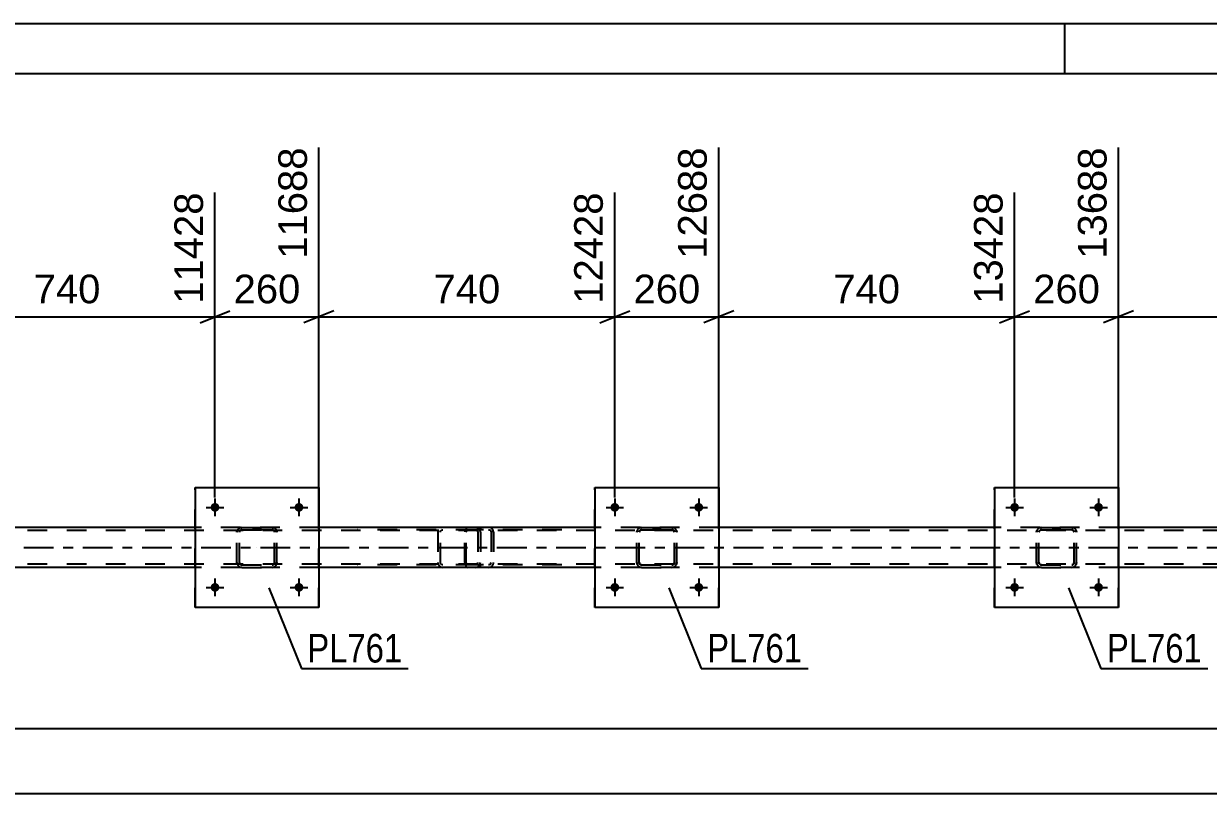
# Model space of a CAD drawing. Header units: millimetres. Extents: x 0 to 841, y 0 to 594.
# Drawn here: x 526.8 to 645.4, y 517.1 to 594 of the extents above; entities that cross this region are included whole.
import ezdxf

# ---------------------------------------------------------------- set-up
doc = ezdxf.new("R2010")
doc.units = ezdxf.units.MM
doc.linetypes.add('DXK_LINE_DOT2', pattern=[3.9198, 1.9599, -1.9599])
doc.linetypes.add('DXK_LINE_DOT3', pattern=[5.9187, 2.979, -0.9799, 0.9799, -0.9799])
doc.styles.add('Arial', font='ARIAL.TTF', dxfattribs={"height": 0.2})
doc.styles.add('Arial Narrow', font='ARIALN.TTF', dxfattribs={"height": 0.2})

# ---------------------------------------------------------------- blocks, each defined once
blk = doc.blocks.new('Unknown-318886728-1115')
at = {"color": 5, "linetype": 'Continuous'}
for p, q in [((841, 594), (0, 594)), ((631, 589), (631, 594)), ((836, 589), (5, 589))]:
    blk.add_line(p, q, dxfattribs=at)
blk = doc.blocks.new('Bolt-318886728-5421 - 5344')
at = {"linetype": 'Continuous'}
for points in [[(626.41, 537.65, -1), (625.53, 537.65, -1)], [(634.81, 537.65, -1), (633.93, 537.65, -1)]]:
    blk.add_hatch(color=1, dxfattribs=at).paths.add_polyline_path(points)
at = {"color": 1, "linetype": 'Continuous'}
for p, q in [((625.97, 538.53), (625.97, 536.77)), ((634.37, 538.53), (634.37, 536.77)), ((625.09, 537.65), (626.85, 537.65)), ((633.49, 537.65), (635.25, 537.65))]:
    blk.add_line(p, q, dxfattribs=at)
blk = doc.blocks.new('Part-318886728-5436 - 5344')
at = {"color": 7, "linetype": 'DXK_LINE_DOT2'}
for p, q in [((571, 543.35), (570.98, 543.17)), ((570.98, 540.13), (570.98, 543.17)), ((571.06, 543.51), (571, 543.35)), ((571.15, 543.61), (571.06, 543.51)), ((571.11, 543.17), (571.13, 543.26)), ((571.11, 540.13), (571.11, 543.17)), ((571.13, 543.26), (571.15, 543.34)), ((571.25, 543.65), (571.15, 543.61)), ((571.15, 543.34), (571.2, 543.39)), ((571.2, 543.39), (571.25, 543.41)), ((580.66, 543.65), (571.25, 543.65)), ((580.66, 543.41), (571.25, 543.41)), ((572.53, 543.65), (572.53, 543.41)), ((573.53, 543.61), (573.34, 543.65)), ((573.34, 543.41), (573.44, 543.39)), ((573.44, 543.39), (573.52, 543.34)), ((573.52, 543.34), (573.57, 543.26)), ((573.57, 543.26), (573.59, 543.17)), ((573.59, 543.17), (573.59, 540.13)), ((573.81, 543.33), (573.81, 543.35)), ((573.84, 543.17), (573.81, 543.33)), ((573.84, 543.17), (573.84, 540.13)), ((570.98, 540.13), (571, 539.94)), ((571, 539.94), (571.06, 539.79)), ((571.06, 539.79), (571.15, 539.68)), ((571.13, 540.03), (571.11, 540.13)), ((571.15, 539.96), (571.13, 540.03)), ((571.2, 539.9), (571.15, 539.96)), ((571.15, 539.68), (571.25, 539.65)), ((571.25, 539.89), (571.2, 539.9)), ((580.66, 539.89), (571.25, 539.89)), ((580.66, 539.65), (571.25, 539.65)), ((572.53, 539.65), (572.53, 539.89)), ((573.44, 539.9), (573.34, 539.89)), ((573.34, 539.65), (573.53, 539.68)), ((573.52, 539.96), (573.44, 539.9)), ((573.57, 540.03), (573.52, 539.96)), ((573.57, 540.03), (573.58, 540.06)), ((573.58, 540.06), (573.59, 540.13)), ((573.81, 539.94), (573.83, 540.06)), ((573.83, 540.06), (573.84, 540.13))]:
    blk.add_line(p, q, dxfattribs=at)
for centre, start, end in [((573.36, 543.15), 23.8494, 68.8059), ((573.36, 540.14), 291.1941, 336.1506)]:
    blk.add_arc(centre, 0.492, start, end, dxfattribs=at)
blk = doc.blocks.new('Bolt-318886728-5373 - 5344')
at = {"linetype": 'Continuous'}
for points in [[(546.41, 537.65, -1), (545.53, 537.65, -1)], [(554.81, 537.65, -1), (553.93, 537.65, -1)]]:
    blk.add_hatch(color=1, dxfattribs=at).paths.add_polyline_path(points)
at = {"color": 1, "linetype": 'Continuous'}
for p, q in [((545.97, 538.53), (545.97, 536.77)), ((554.37, 538.53), (554.37, 536.77)), ((545.09, 537.65), (546.85, 537.65)), ((553.49, 537.65), (555.25, 537.65))]:
    blk.add_line(p, q, dxfattribs=at)
blk = doc.blocks.new('Bolt-318886728-5374 - 5344')
at = {"linetype": 'Continuous'}
for points in [[(546.41, 545.65, -1), (545.53, 545.65, -1)], [(554.81, 545.65, -1), (553.93, 545.65, -1)]]:
    blk.add_hatch(color=1, dxfattribs=at).paths.add_polyline_path(points)
at = {"color": 1, "linetype": 'Continuous'}
for p, q in [((545.97, 546.53), (545.97, 544.77)), ((554.37, 546.53), (554.37, 544.77)), ((545.09, 545.65), (546.85, 545.65)), ((553.49, 545.65), (555.25, 545.65))]:
    blk.add_line(p, q, dxfattribs=at)
blk = doc.blocks.new('Bolt-318886728-5375 - 5344')
at = {"linetype": 'Continuous'}
for points in [[(586.41, 537.65, -1), (585.53, 537.65, -1)], [(594.81, 537.65, -1), (593.93, 537.65, -1)]]:
    blk.add_hatch(color=1, dxfattribs=at).paths.add_polyline_path(points)
at = {"color": 1, "linetype": 'Continuous'}
for p, q in [((585.97, 538.53), (585.97, 536.77)), ((594.37, 538.53), (594.37, 536.77)), ((585.09, 537.65), (586.85, 537.65)), ((593.49, 537.65), (595.25, 537.65))]:
    blk.add_line(p, q, dxfattribs=at)
blk = doc.blocks.new('Part-318886728-5400 - 5344')
at = {"color": 7, "linetype": 'DXK_LINE_DOT2'}
for p, q in [((628.17, 543.17), (628.2, 543.35)), ((628.2, 543.35), (628.17, 543.17)), ((628.17, 540.13), (628.17, 543.17)), ((628.41, 543.17), (628.42, 543.26)), ((628.42, 543.26), (628.41, 543.17)), ((628.41, 540.13), (628.41, 543.17)), ((628.42, 543.26), (628.48, 543.34)), ((628.48, 543.34), (628.42, 543.26)), ((628.46, 543.61), (628.65, 543.65)), ((628.65, 543.65), (628.46, 543.61)), ((628.48, 543.34), (628.55, 543.39)), ((628.55, 543.39), (628.48, 543.34)), ((628.55, 543.39), (628.65, 543.41)), ((628.65, 543.41), (628.55, 543.39)), ((628.65, 543.65), (631.69, 543.65)), ((628.65, 543.65), (628.65, 543.65)), ((628.65, 543.65), (631.69, 543.65)), ((628.65, 543.41), (631.69, 543.41)), ((628.65, 543.41), (628.65, 543.41)), ((631.69, 543.41), (628.65, 543.41)), ((631.69, 543.65), (631.69, 543.65)), ((631.69, 543.65), (631.87, 543.61)), ((631.87, 543.61), (631.69, 543.65)), ((631.69, 543.41), (631.69, 543.41)), ((631.69, 543.41), (631.78, 543.39)), ((631.78, 543.39), (631.69, 543.41)), ((631.78, 543.39), (631.86, 543.34)), ((631.86, 543.34), (631.78, 543.39)), ((631.86, 543.34), (631.91, 543.26)), ((631.91, 543.26), (631.86, 543.34)), ((631.91, 543.26), (631.93, 543.17)), ((631.93, 543.17), (631.91, 543.26)), ((631.93, 540.13), (631.93, 543.17)), ((632.13, 543.35), (632.17, 543.17)), ((632.17, 543.17), (632.13, 543.35)), ((632.17, 540.13), (632.17, 543.17)), ((628.2, 539.94), (628.17, 540.13)), ((628.17, 540.13), (628.2, 539.94)), ((628.42, 540.03), (628.41, 540.13)), ((628.41, 540.13), (628.42, 540.03)), ((628.48, 539.96), (628.42, 540.03)), ((628.42, 540.03), (628.48, 539.96)), ((628.65, 539.65), (628.46, 539.68)), ((628.46, 539.68), (628.65, 539.65)), ((628.55, 539.9), (628.48, 539.96)), ((628.48, 539.96), (628.55, 539.9)), ((628.65, 539.89), (628.55, 539.9)), ((628.55, 539.9), (628.65, 539.89)), ((628.65, 539.89), (631.69, 539.89)), ((628.65, 539.89), (628.65, 539.89)), ((628.65, 539.89), (631.69, 539.89)), ((628.65, 539.65), (631.69, 539.65)), ((628.65, 539.65), (628.65, 539.65)), ((628.65, 539.65), (631.69, 539.65)), ((631.78, 539.9), (631.69, 539.89)), ((631.69, 539.89), (631.78, 539.9)), ((631.69, 539.89), (631.69, 539.89)), ((631.87, 539.68), (631.69, 539.65)), ((631.69, 539.65), (631.87, 539.68)), ((631.69, 539.65), (631.69, 539.65)), ((631.86, 539.96), (631.78, 539.9)), ((631.78, 539.9), (631.86, 539.96)), ((631.91, 540.03), (631.86, 539.96)), ((631.86, 539.96), (631.91, 540.03)), ((631.93, 540.13), (631.91, 540.03)), ((631.91, 540.03), (631.93, 540.13)), ((632.17, 540.13), (632.13, 539.94)), ((632.13, 539.94), (632.17, 540.13))]:
    blk.add_line(p, q, dxfattribs=at)
at = {"color": 7, "linetype": 'DXK_LINE_DOT3'}
blk.add_line((630.17, 541.64), (630.17, 541.65), dxfattribs=at)
at = {"color": 7, "linetype": 'DXK_LINE_DOT2'}
for centre, start, end in [((628.65, 543.17), 112.5, 157.5), ((628.65, 543.17), 112.5, 157.5), ((631.69, 543.17), 22.5, 67.5), ((631.69, 543.17), 22.5, 67.5), ((628.65, 540.13), 202.5, 247.5), ((628.65, 540.13), 202.5, 247.5), ((631.69, 540.13), 292.5, 337.5), ((631.69, 540.13), 292.5, 337.5)]:
    blk.add_arc(centre, 0.48, start, end, dxfattribs=at)
blk = doc.blocks.new('Bolt-318886728-5422 - 5344')
at = {"linetype": 'Continuous'}
for points in [[(626.41, 545.65, -1), (625.53, 545.65, -1)], [(634.81, 545.65, -1), (633.93, 545.65, -1)]]:
    blk.add_hatch(color=1, dxfattribs=at).paths.add_polyline_path(points)
at = {"color": 1, "linetype": 'Continuous'}
for p, q in [((625.97, 546.53), (625.97, 544.77)), ((634.37, 546.53), (634.37, 544.77)), ((625.09, 545.65), (626.85, 545.65)), ((633.49, 545.65), (635.25, 545.65))]:
    blk.add_line(p, q, dxfattribs=at)
blk = doc.blocks.new('Part-318886728-5453 - 5344')
at = {"color": 7, "linetype": 'DXK_LINE_DOT2'}
for p, q in [((764.37, 543.33), (88.85, 543.33)), ((556.37, 543.65), (543.97, 543.65)), ((596.37, 543.65), (583.97, 543.65)), ((636.37, 543.65), (623.97, 543.65)), ((764.37, 539.97), (88.85, 539.97)), ((556.37, 539.65), (543.97, 539.65)), ((596.37, 539.65), (583.97, 539.65)), ((636.37, 539.65), (623.97, 539.65))]:
    blk.add_line(p, q, dxfattribs=at)
at = {"color": 2, "linetype": 'Continuous'}
for p, q in [((543.97, 543.65), (516.37, 543.65)), ((583.97, 543.65), (556.37, 543.65)), ((623.97, 543.65), (596.37, 543.65)), ((663.97, 543.65), (636.37, 543.65)), ((543.97, 539.65), (516.37, 539.65)), ((583.97, 539.65), (556.37, 539.65)), ((623.97, 539.65), (596.37, 539.65)), ((663.97, 539.65), (636.37, 539.65))]:
    blk.add_line(p, q, dxfattribs=at)
at = {"color": 7, "linetype": 'DXK_LINE_DOT3'}
blk.add_line((88.85, 541.65), (764.37, 541.65), dxfattribs=at)
blk = doc.blocks.new('Part-318886728-5461 - 5344')
at = {"color": 2, "linetype": 'Continuous'}
for p, q in [((583.97, 547.65), (583.97, 535.65)), ((583.97, 547.65), (596.37, 547.65)), ((596.37, 547.65), (596.37, 535.65)), ((596.37, 535.65), (583.97, 535.65))]:
    blk.add_line(p, q, dxfattribs=at)
at = {"color": 7, "linetype": 'DXK_LINE_DOT2'}
for p, q in [((583.97, 535.65), (583.97, 547.65)), ((596.37, 535.65), (596.37, 547.65))]:
    blk.add_line(p, q, dxfattribs=at)
blk = doc.blocks.new('Part-318886728-5462 - 5344')
at = {"color": 7, "linetype": 'DXK_LINE_DOT2'}
for p, q in [((588.17, 543.17), (588.21, 543.35)), ((588.21, 543.35), (588.17, 543.17)), ((588.17, 540.13), (588.17, 543.17)), ((588.41, 543.17), (588.43, 543.26)), ((588.43, 543.26), (588.41, 543.17)), ((588.41, 540.13), (588.41, 543.17)), ((588.43, 543.26), (588.48, 543.34)), ((588.48, 543.34), (588.43, 543.26)), ((588.47, 543.61), (588.65, 543.65)), ((588.65, 543.65), (588.47, 543.61)), ((588.48, 543.34), (588.56, 543.39)), ((588.56, 543.39), (588.48, 543.34)), ((588.56, 543.39), (588.65, 543.41)), ((588.65, 543.41), (588.56, 543.39)), ((588.65, 543.65), (591.69, 543.65)), ((588.65, 543.65), (588.65, 543.65)), ((588.65, 543.65), (591.69, 543.65)), ((588.65, 543.41), (591.69, 543.41)), ((588.65, 543.41), (588.65, 543.41)), ((591.69, 543.41), (588.65, 543.41)), ((591.69, 543.65), (591.69, 543.65)), ((591.69, 543.65), (591.88, 543.61)), ((591.88, 543.61), (591.69, 543.65)), ((591.69, 543.41), (591.69, 543.41)), ((591.69, 543.41), (591.78, 543.39)), ((591.78, 543.39), (591.69, 543.41)), ((591.78, 543.39), (591.86, 543.34)), ((591.86, 543.34), (591.78, 543.39)), ((591.86, 543.34), (591.91, 543.26)), ((591.91, 543.26), (591.86, 543.34)), ((591.91, 543.26), (591.93, 543.17)), ((591.93, 543.17), (591.91, 543.26)), ((591.93, 540.13), (591.93, 543.17)), ((592.14, 543.35), (592.17, 543.17)), ((592.17, 543.17), (592.14, 543.35)), ((592.17, 540.13), (592.17, 543.17)), ((588.21, 539.94), (588.17, 540.13)), ((588.17, 540.13), (588.21, 539.94)), ((588.43, 540.03), (588.41, 540.13)), ((588.41, 540.13), (588.43, 540.03)), ((588.48, 539.96), (588.43, 540.03)), ((588.43, 540.03), (588.48, 539.96)), ((588.65, 539.65), (588.47, 539.68)), ((588.47, 539.68), (588.65, 539.65)), ((588.56, 539.9), (588.48, 539.96)), ((588.48, 539.96), (588.56, 539.9)), ((588.65, 539.89), (588.56, 539.9)), ((588.56, 539.9), (588.65, 539.89)), ((588.65, 539.89), (591.69, 539.89)), ((588.65, 539.89), (588.65, 539.89)), ((588.65, 539.89), (591.69, 539.89)), ((588.65, 539.65), (591.69, 539.65)), ((588.65, 539.65), (588.65, 539.65)), ((588.65, 539.65), (591.69, 539.65)), ((591.78, 539.9), (591.69, 539.89)), ((591.69, 539.89), (591.78, 539.9)), ((591.69, 539.89), (591.69, 539.89)), ((591.88, 539.68), (591.69, 539.65)), ((591.69, 539.65), (591.88, 539.68)), ((591.69, 539.65), (591.69, 539.65)), ((591.86, 539.96), (591.78, 539.9)), ((591.78, 539.9), (591.86, 539.96)), ((591.91, 540.03), (591.86, 539.96)), ((591.86, 539.96), (591.91, 540.03)), ((591.93, 540.13), (591.91, 540.03)), ((591.91, 540.03), (591.93, 540.13)), ((592.17, 540.13), (592.14, 539.94)), ((592.14, 539.94), (592.17, 540.13))]:
    blk.add_line(p, q, dxfattribs=at)
at = {"color": 7, "linetype": 'DXK_LINE_DOT3'}
blk.add_line((590.17, 541.64), (590.17, 541.65), dxfattribs=at)
at = {"color": 7, "linetype": 'DXK_LINE_DOT2'}
for centre, start, end in [((588.65, 543.17), 112.5, 157.5), ((588.65, 543.17), 112.5, 157.5), ((591.69, 543.17), 22.5, 67.5), ((591.69, 543.17), 22.5, 67.5), ((588.65, 540.13), 202.5, 247.5), ((588.65, 540.13), 202.5, 247.5), ((591.69, 540.13), 292.5, 337.5), ((591.69, 540.13), 292.5, 337.5)]:
    blk.add_arc(centre, 0.48, start, end, dxfattribs=at)
blk = doc.blocks.new('Part-318886728-5467 - 5344')
at = {"color": 2, "linetype": 'Continuous'}
for p, q in [((543.97, 547.65), (543.97, 535.65)), ((543.97, 547.65), (556.37, 547.65)), ((556.37, 547.65), (556.37, 535.65)), ((556.37, 535.65), (543.97, 535.65))]:
    blk.add_line(p, q, dxfattribs=at)
at = {"color": 7, "linetype": 'DXK_LINE_DOT2'}
for p, q in [((543.97, 535.65), (543.97, 547.65)), ((556.37, 535.65), (556.37, 547.65))]:
    blk.add_line(p, q, dxfattribs=at)
blk = doc.blocks.new('Part-318886728-5468 - 5344')
at = {"color": 7, "linetype": 'DXK_LINE_DOT2'}
for p, q in [((548.17, 543.17), (548.2, 543.35)), ((548.2, 543.35), (548.17, 543.17)), ((548.17, 540.13), (548.17, 543.17)), ((548.41, 543.17), (548.42, 543.26)), ((548.42, 543.26), (548.41, 543.17)), ((548.41, 540.13), (548.41, 543.17)), ((548.42, 543.26), (548.48, 543.34)), ((548.48, 543.34), (548.42, 543.26)), ((548.46, 543.61), (548.65, 543.65)), ((548.65, 543.65), (548.46, 543.61)), ((548.48, 543.34), (548.55, 543.39)), ((548.55, 543.39), (548.48, 543.34)), ((548.55, 543.39), (548.65, 543.41)), ((548.65, 543.41), (548.55, 543.39)), ((548.65, 543.65), (551.69, 543.65)), ((548.65, 543.65), (548.65, 543.65)), ((548.65, 543.65), (551.69, 543.65)), ((548.65, 543.41), (551.69, 543.41)), ((548.65, 543.41), (548.65, 543.41)), ((551.69, 543.41), (548.65, 543.41)), ((551.69, 543.65), (551.69, 543.65)), ((551.69, 543.65), (551.87, 543.61)), ((551.87, 543.61), (551.69, 543.65)), ((551.69, 543.41), (551.69, 543.41)), ((551.69, 543.41), (551.78, 543.39)), ((551.78, 543.39), (551.69, 543.41)), ((551.78, 543.39), (551.86, 543.34)), ((551.86, 543.34), (551.78, 543.39)), ((551.86, 543.34), (551.91, 543.26)), ((551.91, 543.26), (551.86, 543.34)), ((551.91, 543.26), (551.93, 543.17)), ((551.93, 543.17), (551.91, 543.26)), ((551.93, 540.13), (551.93, 543.17)), ((552.13, 543.35), (552.17, 543.17)), ((552.17, 543.17), (552.13, 543.35)), ((552.17, 540.13), (552.17, 543.17)), ((548.2, 539.94), (548.17, 540.13)), ((548.17, 540.13), (548.2, 539.94)), ((548.42, 540.03), (548.41, 540.13)), ((548.41, 540.13), (548.42, 540.03)), ((548.48, 539.96), (548.42, 540.03)), ((548.42, 540.03), (548.48, 539.96)), ((548.65, 539.65), (548.46, 539.68)), ((548.46, 539.68), (548.65, 539.65)), ((548.55, 539.9), (548.48, 539.96)), ((548.48, 539.96), (548.55, 539.9)), ((548.65, 539.89), (548.55, 539.9)), ((548.55, 539.9), (548.65, 539.89)), ((548.65, 539.89), (551.69, 539.89)), ((548.65, 539.89), (548.65, 539.89)), ((548.65, 539.89), (551.69, 539.89)), ((548.65, 539.65), (551.69, 539.65)), ((548.65, 539.65), (548.65, 539.65)), ((548.65, 539.65), (551.69, 539.65)), ((551.78, 539.9), (551.69, 539.89)), ((551.69, 539.89), (551.78, 539.9)), ((551.69, 539.89), (551.69, 539.89)), ((551.87, 539.68), (551.69, 539.65)), ((551.69, 539.65), (551.87, 539.68)), ((551.69, 539.65), (551.69, 539.65)), ((551.86, 539.96), (551.78, 539.9)), ((551.78, 539.9), (551.86, 539.96)), ((551.91, 540.03), (551.86, 539.96)), ((551.86, 539.96), (551.91, 540.03)), ((551.93, 540.13), (551.91, 540.03)), ((551.91, 540.03), (551.93, 540.13)), ((552.17, 540.13), (552.13, 539.94)), ((552.13, 539.94), (552.17, 540.13))]:
    blk.add_line(p, q, dxfattribs=at)
at = {"color": 7, "linetype": 'DXK_LINE_DOT3'}
blk.add_line((550.17, 541.64), (550.17, 541.65), dxfattribs=at)
at = {"color": 7, "linetype": 'DXK_LINE_DOT2'}
for centre, start, end in [((548.65, 543.17), 112.5, 157.5), ((548.65, 543.17), 112.5, 157.5), ((551.69, 543.17), 22.5, 67.5), ((551.69, 543.17), 22.5, 67.5), ((548.65, 540.13), 202.5, 247.5), ((548.65, 540.13), 202.5, 247.5), ((551.69, 540.13), 292.5, 337.5), ((551.69, 540.13), 292.5, 337.5)]:
    blk.add_arc(centre, 0.48, start, end, dxfattribs=at)
blk = doc.blocks.new('Bolt-318886728-5474 - 5344')
at = {"linetype": 'Continuous'}
for points in [[(586.41, 545.65, -1), (585.53, 545.65, -1)], [(594.81, 545.65, -1), (593.93, 545.65, -1)]]:
    blk.add_hatch(color=1, dxfattribs=at).paths.add_polyline_path(points)
at = {"color": 1, "linetype": 'Continuous'}
for p, q in [((585.97, 546.53), (585.97, 544.77)), ((594.37, 546.53), (594.37, 544.77)), ((585.09, 545.65), (586.85, 545.65)), ((593.49, 545.65), (595.25, 545.65))]:
    blk.add_line(p, q, dxfattribs=at)
blk = doc.blocks.new('Part-318886728-5515 - 5344')
at = {"color": 2, "linetype": 'Continuous'}
for p, q in [((623.97, 547.65), (623.97, 535.65)), ((623.97, 547.65), (636.37, 547.65)), ((636.37, 547.65), (636.37, 535.65)), ((636.37, 535.65), (623.97, 535.65))]:
    blk.add_line(p, q, dxfattribs=at)
at = {"color": 7, "linetype": 'DXK_LINE_DOT2'}
for p, q in [((623.97, 535.65), (623.97, 547.65)), ((636.37, 535.65), (636.37, 547.65))]:
    blk.add_line(p, q, dxfattribs=at)
blk = doc.blocks.new('Part-318886728-5561 - 5344')
at = {"color": 7, "linetype": 'DXK_LINE_DOT2'}
for p, q in [((572.02, 543.65), (560.24, 543.65)), ((572.02, 543.41), (560.24, 543.41)), ((568.3, 543.33), (568.27, 543.17)), ((568.27, 543.17), (568.27, 540.13)), ((568.31, 543.35), (568.3, 543.33)), ((568.53, 543.17), (568.54, 543.26)), ((568.53, 540.13), (568.53, 543.17)), ((568.54, 543.26), (568.6, 543.34)), ((568.78, 543.65), (568.59, 543.61)), ((568.6, 543.34), (568.68, 543.39)), ((568.68, 543.39), (568.78, 543.41)), ((572.21, 543.61), (572.02, 543.65)), ((572.02, 543.41), (572.11, 543.39)), ((572.11, 543.39), (572.2, 543.34)), ((572.2, 543.34), (572.25, 543.26)), ((572.25, 543.26), (572.27, 543.17)), ((572.27, 543.17), (572.27, 540.13)), ((572.49, 543.33), (572.49, 543.35)), ((572.53, 543.17), (572.49, 543.33)), ((572.53, 543.17), (572.53, 540.13)), ((572.02, 539.89), (560.24, 539.89)), ((572.02, 539.65), (560.24, 539.65)), ((568.27, 540.13), (568.28, 540.06)), ((568.28, 540.06), (568.31, 539.94)), ((568.54, 540.06), (568.53, 540.13)), ((568.54, 540.03), (568.54, 540.06)), ((568.6, 539.96), (568.54, 540.03)), ((568.59, 539.68), (568.78, 539.65)), ((568.68, 539.9), (568.6, 539.96)), ((568.78, 539.89), (568.68, 539.9)), ((572.11, 539.9), (572.02, 539.89)), ((572.02, 539.65), (572.21, 539.68)), ((572.2, 539.96), (572.11, 539.9)), ((572.25, 540.03), (572.2, 539.96)), ((572.25, 540.03), (572.26, 540.06)), ((572.26, 540.06), (572.27, 540.13)), ((572.49, 539.94), (572.51, 540.06)), ((572.51, 540.06), (572.53, 540.13))]:
    blk.add_line(p, q, dxfattribs=at)
for centre, start, end in [((572.04, 543.15), 24.32, 69.2417), ((568.76, 540.15), 204.32, 249.2417), ((572.04, 540.15), 290.7583, 335.68)]:
    blk.add_arc(centre, 0.496, start, end, dxfattribs=at)
blk = doc.blocks.new('StraightDimension-318886728-5631 - 5344')
at = {"color": 7, "linetype": 'Continuous'}
blk.add_line((88.85, 523.53), (798.22, 523.53), dxfattribs=at)
blk = doc.blocks.new('StraightDimension-318886728-5652 - 5344')
at = {"color": 7, "linetype": 'Continuous'}
blk.add_line((88.21, 517.06), (798.86, 517.06), dxfattribs=at)
blk = doc.blocks.new('StraightDimension-318886728-5917 - 5344')
at = {"color": 7, "linetype": 'Continuous'}
for p, q in [((636.37, 544.65), (636.37, 581.62)), ((665.97, 546.65), (665.97, 577.12)), ((637.87, 565.3), (634.87, 564.1)), ((636.37, 564.7), (665.97, 564.7)), ((664.47, 564.1), (667.47, 565.3))]:
    blk.add_line(p, q, dxfattribs=at)
at = {"color": 0}
blk.add_wipeout([(655.1, 565.45), (655.1, 569.65), (647.23, 569.65), (647.23, 565.45)], dxfattribs=at)
at = {"color": 3, "style": 'Arial'}
blk.add_text('740', height=2.865, dxfattribs=at).set_placement((647.83, 566.05))
at = {"color": 0, "linetype": 'Continuous'}
blk.add_wipeout([(665.37, 577.72), (661.17, 577.72), (661.17, 565.4), (665.37, 565.4)], dxfattribs=at)
at = {"color": 3, "linetype": 'Continuous', "style": 'Arial'}
blk.add_text('14428', height=2.865, rotation=90.0002, dxfattribs=at).set_placement((664.77, 566))
blk = doc.blocks.new('StraightDimension-318886728-5937 - 5344')
at = {"color": 7, "linetype": 'Continuous'}
for p, q in [((636.37, 544.65), (636.37, 581.62)), ((625.97, 546.65), (625.97, 577.12)), ((624.47, 564.1), (627.47, 565.3)), ((625.97, 564.7), (636.37, 564.7)), ((637.87, 565.3), (634.87, 564.1))]:
    blk.add_line(p, q, dxfattribs=at)
at = {"color": 0}
blk.add_wipeout([(635.1, 565.45), (635.1, 569.65), (627.23, 569.65), (627.23, 565.45)], dxfattribs=at)
at = {"color": 3, "style": 'Arial'}
blk.add_text('260', height=2.865, dxfattribs=at).set_placement((627.83, 566.05))
at = {"color": 0, "linetype": 'Continuous'}
blk.add_wipeout([(635.77, 582.22), (631.57, 582.22), (631.57, 569.9), (635.77, 569.9)], dxfattribs=at)
at = {"color": 3, "linetype": 'Continuous', "style": 'Arial'}
blk.add_text('13688', height=2.865, rotation=90.0002, dxfattribs=at).set_placement((635.17, 570.5))
blk = doc.blocks.new('StraightDimension-318886728-5957 - 5344')
at = {"color": 7, "linetype": 'Continuous'}
for p, q in [((596.37, 544.65), (596.37, 581.62)), ((625.97, 546.65), (625.97, 577.12)), ((597.87, 565.3), (594.87, 564.1)), ((596.37, 564.7), (625.97, 564.7)), ((624.47, 564.1), (627.47, 565.3))]:
    blk.add_line(p, q, dxfattribs=at)
at = {"color": 0}
blk.add_wipeout([(615.1, 565.45), (615.1, 569.65), (607.23, 569.65), (607.23, 565.45)], dxfattribs=at)
at = {"color": 3, "style": 'Arial'}
blk.add_text('740', height=2.865, dxfattribs=at).set_placement((607.83, 566.05))
at = {"color": 0, "linetype": 'Continuous'}
blk.add_wipeout([(625.37, 577.72), (621.17, 577.72), (621.17, 565.4), (625.37, 565.4)], dxfattribs=at)
at = {"color": 3, "linetype": 'Continuous', "style": 'Arial'}
blk.add_text('13428', height=2.865, rotation=90.0002, dxfattribs=at).set_placement((624.77, 566))
blk = doc.blocks.new('StraightDimension-318886728-5977 - 5344')
at = {"color": 7, "linetype": 'Continuous'}
for p, q in [((596.37, 544.65), (596.37, 581.62)), ((585.97, 546.65), (585.97, 577.12)), ((584.47, 564.1), (587.47, 565.3)), ((585.97, 564.7), (596.37, 564.7)), ((597.87, 565.3), (594.87, 564.1))]:
    blk.add_line(p, q, dxfattribs=at)
at = {"color": 0}
blk.add_wipeout([(595.11, 565.45), (595.11, 569.65), (587.24, 569.65), (587.24, 565.45)], dxfattribs=at)
at = {"color": 3, "style": 'Arial'}
blk.add_text('260', height=2.865, dxfattribs=at).set_placement((587.84, 566.05))
at = {"color": 0, "linetype": 'Continuous'}
blk.add_wipeout([(595.77, 582.22), (591.57, 582.22), (591.57, 569.9), (595.77, 569.9)], dxfattribs=at)
at = {"color": 3, "linetype": 'Continuous', "style": 'Arial'}
blk.add_text('12688', height=2.865, rotation=90.0002, dxfattribs=at).set_placement((595.17, 570.5))
blk = doc.blocks.new('StraightDimension-318886728-5997 - 5344')
at = {"color": 7, "linetype": 'Continuous'}
for p, q in [((556.37, 544.65), (556.37, 581.62)), ((585.97, 546.65), (585.97, 577.12)), ((557.87, 565.3), (554.87, 564.1)), ((556.37, 564.7), (585.97, 564.7)), ((584.47, 564.1), (587.47, 565.3))]:
    blk.add_line(p, q, dxfattribs=at)
at = {"color": 0}
blk.add_wipeout([(575.1, 565.45), (575.1, 569.65), (567.23, 569.65), (567.23, 565.45)], dxfattribs=at)
at = {"color": 3, "style": 'Arial'}
blk.add_text('740', height=2.865, dxfattribs=at).set_placement((567.83, 566.05))
at = {"color": 0, "linetype": 'Continuous'}
blk.add_wipeout([(585.37, 577.72), (581.17, 577.72), (581.17, 565.4), (585.37, 565.4)], dxfattribs=at)
at = {"color": 3, "linetype": 'Continuous', "style": 'Arial'}
blk.add_text('12428', height=2.865, rotation=90.0002, dxfattribs=at).set_placement((584.77, 566))
blk = doc.blocks.new('StraightDimension-318886728-6017 - 5344')
at = {"color": 7, "linetype": 'Continuous'}
for p, q in [((556.37, 544.65), (556.37, 581.62)), ((545.97, 546.65), (545.97, 577.12)), ((544.47, 564.1), (547.47, 565.3)), ((545.97, 564.7), (556.37, 564.7)), ((557.87, 565.3), (554.87, 564.1))]:
    blk.add_line(p, q, dxfattribs=at)
at = {"color": 0}
blk.add_wipeout([(555.1, 565.45), (555.1, 569.65), (547.23, 569.65), (547.23, 565.45)], dxfattribs=at)
at = {"color": 3, "style": 'Arial'}
blk.add_text('260', height=2.865, dxfattribs=at).set_placement((547.83, 566.05))
at = {"color": 0, "linetype": 'Continuous'}
blk.add_wipeout([(555.77, 582.22), (551.57, 582.22), (551.57, 569.9), (555.77, 569.9)], dxfattribs=at)
at = {"color": 3, "linetype": 'Continuous', "style": 'Arial'}
blk.add_text('11688', height=2.865, rotation=90.0002, dxfattribs=at).set_placement((555.17, 570.5))
blk = doc.blocks.new('StraightDimension-318886728-6037 - 5344')
at = {"color": 7, "linetype": 'Continuous'}
for p, q in [((516.37, 544.65), (516.37, 581.62)), ((545.97, 546.65), (545.97, 577.12)), ((517.87, 565.3), (514.87, 564.1)), ((516.37, 564.7), (545.97, 564.7)), ((544.47, 564.1), (547.47, 565.3))]:
    blk.add_line(p, q, dxfattribs=at)
at = {"color": 0}
blk.add_wipeout([(535.1, 565.45), (535.1, 569.65), (527.23, 569.65), (527.23, 565.45)], dxfattribs=at)
at = {"color": 3, "style": 'Arial'}
blk.add_text('740', height=2.865, dxfattribs=at).set_placement((527.83, 566.05))
at = {"color": 0, "linetype": 'Continuous'}
blk.add_wipeout([(545.37, 577.72), (541.17, 577.72), (541.17, 565.4), (545.37, 565.4)], dxfattribs=at)
at = {"color": 3, "linetype": 'Continuous', "style": 'Arial'}
blk.add_text('11428', height=2.865, rotation=90.0002, dxfattribs=at).set_placement((544.77, 566))
blk = doc.blocks.new('Mark-318886728-5457 - 5344')
at = {"color": 30, "linetype": 'Continuous'}
for p, q in [((591.37, 537.61), (594.61, 529.54)), ((594.61, 529.54), (605.32, 529.54))]:
    blk.add_line(p, q, dxfattribs=at)
at = {"color": 0}
blk.add_wipeout([(604.72, 530.14), (604.72, 533.14), (595.21, 533.14), (595.21, 530.14)], dxfattribs=at)
blk.add_wipeout([(604.72, 530.14), (604.72, 533.14), (595.21, 533.14), (595.21, 530.14)], dxfattribs=at)
at = {"color": 3, "style": 'Arial Narrow'}
blk.add_text('PL761', height=2.863, dxfattribs=at).set_placement((595.21, 530.14))
blk = doc.blocks.new('Mark-318886728-5463 - 5344')
at = {"color": 30, "linetype": 'Continuous'}
for p, q in [((551.36, 537.61), (554.61, 529.54)), ((554.61, 529.54), (565.31, 529.54))]:
    blk.add_line(p, q, dxfattribs=at)
at = {"color": 0}
blk.add_wipeout([(564.71, 530.14), (564.71, 533.14), (555.21, 533.14), (555.21, 530.14)], dxfattribs=at)
blk.add_wipeout([(564.71, 530.14), (564.71, 533.14), (555.21, 533.14), (555.21, 530.14)], dxfattribs=at)
at = {"color": 3, "style": 'Arial Narrow'}
blk.add_text('PL761', height=2.863, dxfattribs=at).set_placement((555.21, 530.14))
blk = doc.blocks.new('Mark-318886728-5511 - 5344')
at = {"color": 30, "linetype": 'Continuous'}
for p, q in [((631.36, 537.61), (634.61, 529.54)), ((634.61, 529.54), (645.31, 529.54))]:
    blk.add_line(p, q, dxfattribs=at)
at = {"color": 0}
blk.add_wipeout([(644.71, 530.14), (644.71, 533.14), (635.21, 533.14), (635.21, 530.14)], dxfattribs=at)
blk.add_wipeout([(644.71, 530.14), (644.71, 533.14), (635.21, 533.14), (635.21, 530.14)], dxfattribs=at)
at = {"color": 3, "style": 'Arial Narrow'}
blk.add_text('PL761', height=2.863, dxfattribs=at).set_placement((635.21, 530.14))

msp = doc.modelspace()

# ---------------------------------------------------------------- block references
for name in ['Unknown-318886728-1115', 'Part-318886728-5467 - 5344', 'Part-318886728-5461 - 5344', 'Part-318886728-5515 - 5344', 'Bolt-318886728-5374 - 5344', 'Bolt-318886728-5474 - 5344', 'Bolt-318886728-5422 - 5344', 'Part-318886728-5453 - 5344', 'Part-318886728-5468 - 5344', 'Part-318886728-5561 - 5344', 'Part-318886728-5436 - 5344', 'Part-318886728-5462 - 5344', 'Part-318886728-5400 - 5344', 'Bolt-318886728-5373 - 5344', 'Bolt-318886728-5375 - 5344', 'Bolt-318886728-5421 - 5344']:
    msp.add_blockref(name, (0, 0))

# ---------------------------------------------------------------- next in the draw order: block references
for name in ['StraightDimension-318886728-5917 - 5344', 'StraightDimension-318886728-5631 - 5344']:
    msp.add_blockref(name, (0, 0))

# ---------------------------------------------------------------- next in the draw order: block references
for name in ['StraightDimension-318886728-5937 - 5344', 'StraightDimension-318886728-5652 - 5344']:
    msp.add_blockref(name, (0, 0))

# ---------------------------------------------------------------- next in the draw order: block references
for name in ['StraightDimension-318886728-5957 - 5344', 'Mark-318886728-5463 - 5344', 'Mark-318886728-5457 - 5344', 'Mark-318886728-5511 - 5344']:
    msp.add_blockref(name, (0, 0))

# ---------------------------------------------------------------- next in the draw order: block references
msp.add_blockref('StraightDimension-318886728-5977 - 5344', (0, 0))

# ---------------------------------------------------------------- next in the draw order: block references
msp.add_blockref('StraightDimension-318886728-5997 - 5344', (0, 0))

# ---------------------------------------------------------------- next in the draw order: block references
msp.add_blockref('StraightDimension-318886728-6017 - 5344', (0, 0))

# ---------------------------------------------------------------- next in the draw order: block references
msp.add_blockref('StraightDimension-318886728-6037 - 5344', (0, 0))

doc.saveas('drawing.dxf')
